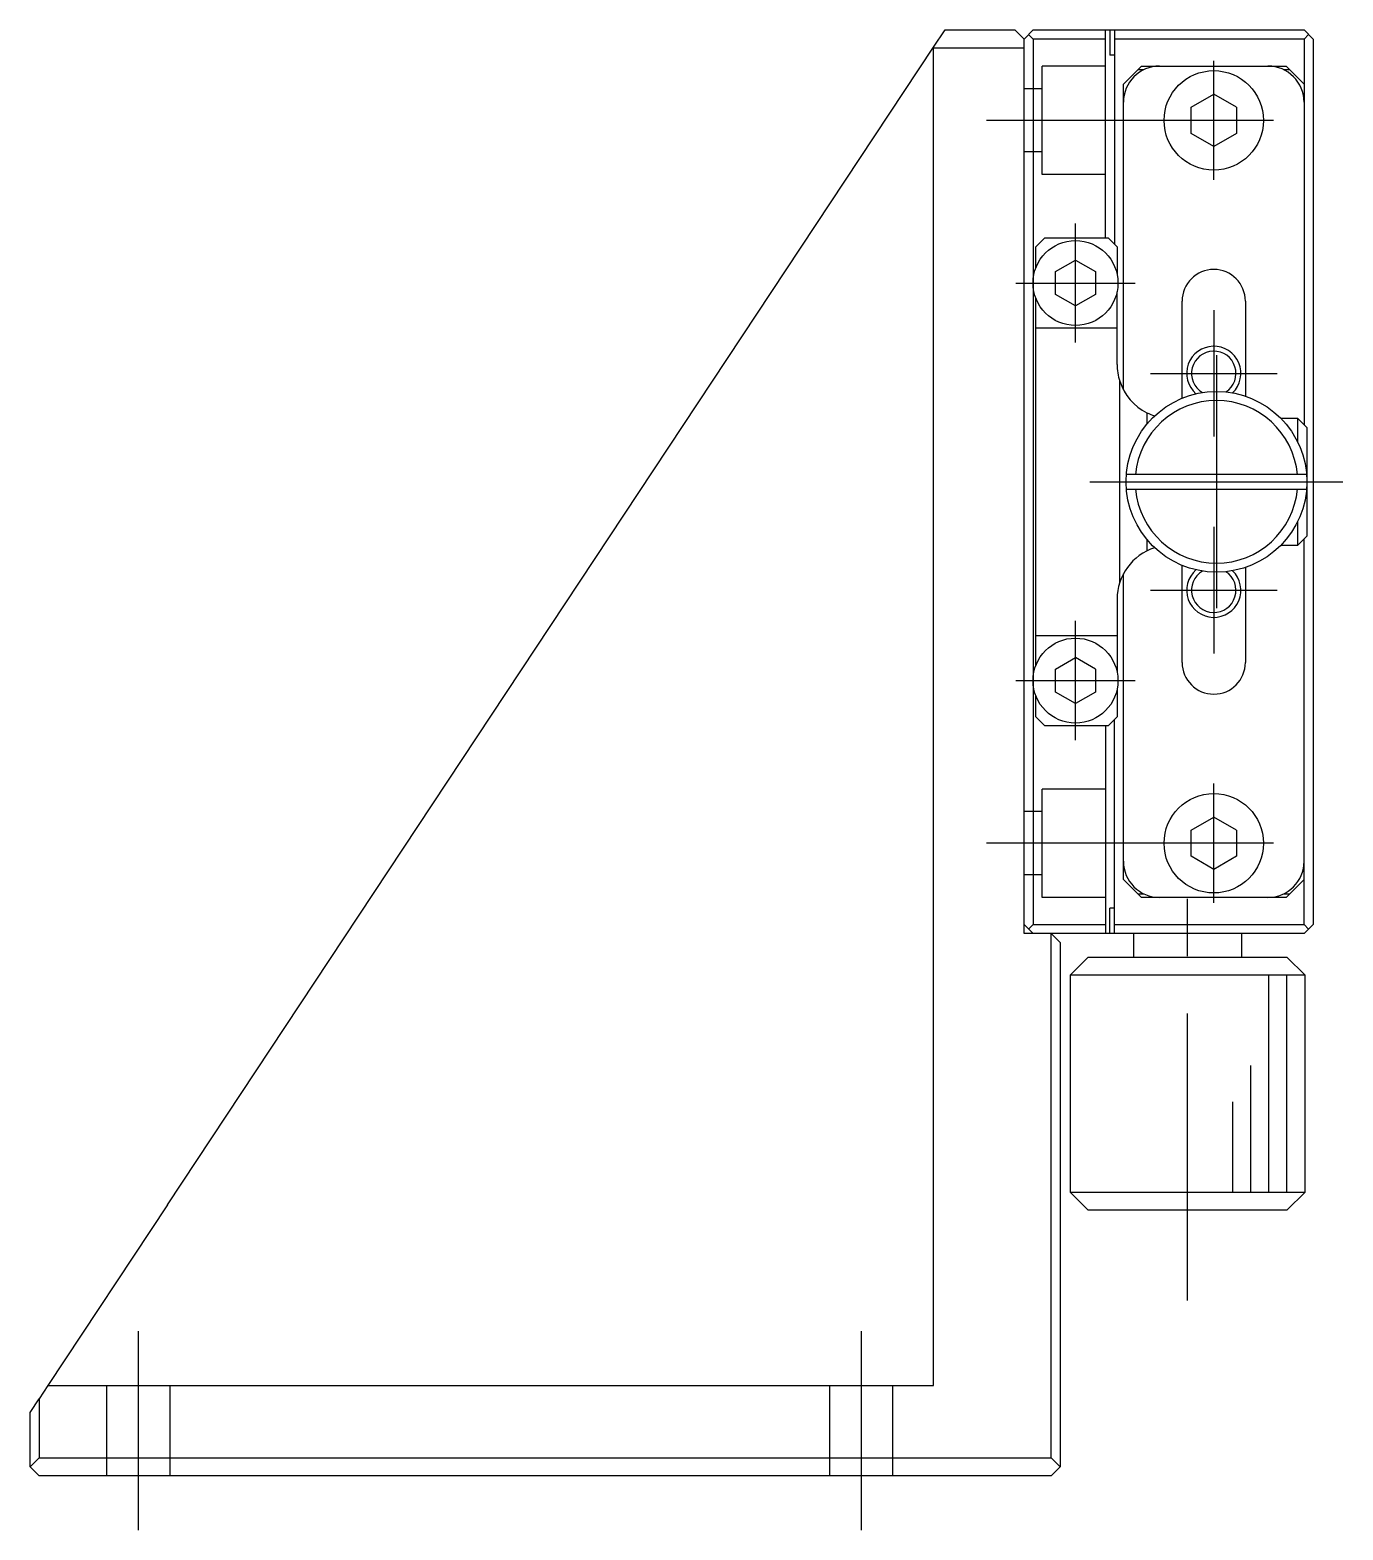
# Model space of a CAD drawing. Extents: x 0 to 377, y -8 to 269.
# Drawn here: x 0 to 72.6, y 96.4 to 179.4 of the extents above; entities that cross this region are included whole.
import ezdxf

# ---------------------------------------------------------------- set-up
doc = ezdxf.new("R2010")
doc.units = 0
doc.header["$LTSCALE"] = 0.5
doc.linetypes.add('CENTER', pattern=[50.8, 31.75, -6.35, 6.35, -6.35])
doc.linetypes.add('DASHED', pattern=[19.05, 12.7, -6.35])
for name, color, linetype in [('MSM_CENTER', 1, 'CENTER'), ('MSM_CONTINUOUS', 7, 'CONTINUOUS'), ('MSM_DASHED', 4, 'DASHED'), ('MSM_NARROW', 5, 'CONTINUOUS')]:
    doc.layers.add(name, color=color, linetype=linetype)

msp = doc.modelspace()

# ---------------------------------------------------------------- linework, layer by layer
at = {"layer": 'MSM_CENTER'}
for p, q in [((65.5, 171.105071), (65.5, 177.705071)), ((68.8, 174.405071), (52, 174.405071)), ((57.85, 162.105071), (57.85, 168.705071)), ((54.55, 165.405071), (61.15, 165.405071)), ((65.5, 163.905071), (65.5, 156.905071)), ((65.65, 161.405071), (65.65, 147.405071)), ((62, 160.405071), (69, 160.405071)), ((58.65, 154.405071), (72.65, 154.405071)), ((65.5, 151.905071), (65.5, 144.905071)), ((62, 148.405071), (69, 148.405071)), ((57.85, 140.105071), (57.85, 146.705071)), ((54.55, 143.405071), (61.15, 143.405071)), ((65.5, 131.105071), (65.5, 137.705071)), ((68.8, 134.405071), (52, 134.405071)), ((64.05, 109.105071), (64.05, 134.405071)), ((6, 96.405071), (6, 107.405071)), ((46, 96.405071), (46, 107.405071))]:
    msp.add_line(p, q, dxfattribs=at)
at = {"layer": 'MSM_CONTINUOUS'}
for p, q in [((50, 178.44683), (50.634245, 179.405071)), ((50.634245, 179.405071), (54.5, 179.405071)), ((55, 178.905071), (54.5, 179.405071)), ((55, 178.905071), (55.5, 179.405071)), ((55.5, 179.405071), (70.5, 179.405071)), ((59.5, 167.905071), (59.5, 179.405071)), ((59.75, 179.405071), (59.75, 178.005071)), ((60, 179.405071), (60, 167.555071)), ((70.5, 179.405071), (71, 178.905071)), ((55, 129.405071), (55, 178.905071)), ((55.5, 178.905071), (55.25, 179.155071)), ((55.5, 178.905071), (55.5, 129.905071)), ((59.5, 178.905071), (55.5, 178.905071)), ((70.5, 178.905071), (60, 178.905071)), ((70.75, 179.155071), (70.5, 178.905071)), ((70.5, 178.905071), (70.5, 157.555071)), ((71, 178.905071), (71, 129.905071)), ((7.611684, 114.405071), (50, 178.44683)), ((50, 104.405071), (50, 178.44683)), ((55, 178.405071), (50, 178.405071)), ((60, 178.005071), (59.75, 178.005071)), ((61.3, 177.205071), (60.5, 176.405071)), ((61.3, 177.205071), (61.5, 177.405071)), ((61.62822, 177.205071), (61.3, 177.205071)), ((61.5, 177.405071), (69.5, 177.405071)), ((69.7, 177.205071), (69.37178, 177.205071)), ((69.5, 177.405071), (69.7, 177.205071)), ((70.5, 176.405071), (69.7, 177.205071)), ((60.5, 159.499172), (60.5, 176.405071)), ((64.25, 175.126758), (65.5, 175.848446)), ((66.75, 175.126758), (65.5, 175.848446)), ((64.25, 173.683383), (64.25, 175.126758)), ((66.75, 175.126758), (66.75, 173.683383)), ((65.5, 172.961695), (64.25, 173.683383)), ((66.75, 173.683383), (65.5, 172.961695)), ((55.65, 167.405071), (56.15, 167.905071)), ((56.15, 167.905071), (59.65, 167.905071)), ((59.65, 167.905071), (60.15, 167.405071)), ((55.65, 166.231206), (55.65, 167.405071)), ((60.15, 167.405071), (60.15, 165.887253)), ((56.75, 166.040156), (57.85, 166.675241)), ((56.75, 164.769985), (56.75, 166.040156)), ((57.85, 166.675241), (58.95, 166.040156)), ((58.95, 166.040156), (58.95, 164.769985)), ((55.65, 144.231206), (55.65, 164.578935)), ((57.85, 164.1349), (56.75, 164.769985)), ((58.95, 164.769985), (57.85, 164.1349)), ((60.15, 160.905071), (60.15, 164.922888)), ((63.75, 159.030003), (63.75, 164.405071)), ((67.25, 164.405071), (67.25, 159.142158)), ((60.15, 162.905071), (55.65, 162.905071)), ((60.3, 148.84182), (60.3, 159.968321)), ((61.8, 158.225985), (61.8, 157.59529)), ((70.15, 157.905071), (69.220714, 157.905071)), ((70.15, 156.58452), (70.15, 157.905071)), ((70.15, 157.905071), (70.65, 157.405071)), ((70.65, 157.405071), (70.65, 151.405071)), ((70.633974, 154.805071), (60.666026, 154.805071)), ((60.666026, 154.005071), (70.633974, 154.005071)), ((70.15, 150.905071), (70.15, 152.225621)), ((61.8, 151.214851), (61.8, 150.584156)), ((70.65, 151.405071), (70.15, 150.905071)), ((70.5, 129.905071), (70.5, 151.255071)), ((69.220714, 150.905071), (70.15, 150.905071)), ((63.75, 144.405071), (63.75, 149.780138)), ((67.25, 149.667983), (67.25, 144.405071)), ((60.5, 132.405071), (60.5, 149.310917)), ((60.15, 147.905071), (60.15, 143.887253)), ((55.65, 145.905071), (60.15, 145.905071)), ((56.75, 144.040156), (57.85, 144.675241)), ((58.95, 144.040156), (57.85, 144.675241)), ((56.75, 142.769985), (56.75, 144.040156)), ((58.95, 144.040156), (58.95, 142.769985)), ((57.85, 142.1349), (56.75, 142.769985)), ((58.95, 142.769985), (57.85, 142.1349)), ((60.15, 142.922888), (60.15, 141.405071)), ((55.65, 141.405071), (55.65, 142.578935)), ((56.15, 140.905071), (55.65, 141.405071)), ((60.15, 141.405071), (59.65, 140.905071)), ((60, 129.405071), (60, 141.255071)), ((59.65, 140.905071), (56.15, 140.905071)), ((59.5, 140.905071), (59.5, 129.405071)), ((64.25, 135.126758), (65.5, 135.848446)), ((66.75, 135.126758), (65.5, 135.848446)), ((64.25, 133.683383), (64.25, 135.126758)), ((66.75, 135.126758), (66.75, 133.683383)), ((65.5, 132.961695), (64.25, 133.683383)), ((66.75, 133.683383), (65.5, 132.961695)), ((60.5, 132.405071), (61.3, 131.605071)), ((69.7, 131.605071), (70.5, 132.405071)), ((61.3, 131.605071), (61.62822, 131.605071)), ((61.5, 131.405071), (61.3, 131.605071)), ((69.5, 131.405071), (61.5, 131.405071)), ((69.37178, 131.605071), (69.7, 131.605071)), ((69.7, 131.605071), (69.5, 131.405071)), ((60, 130.805071), (59.75, 130.805071)), ((59.75, 129.405071), (59.75, 130.805071)), ((55.5, 129.405071), (55, 129.905071)), ((55.25, 129.655071), (55.5, 129.905071)), ((55.5, 129.905071), (59.5, 129.905071)), ((60, 129.905071), (70.5, 129.905071)), ((70.5, 129.905071), (70.75, 129.655071)), ((71, 129.905071), (70.5, 129.405071)), ((70.5, 129.405071), (55, 129.405071)), ((56.5, 100.405071), (56.5, 129.405071)), ((56.5, 129.405071), (57, 128.905071)), ((57, 128.905071), (57, 99.905071)), ((61.05, 129.405071), (61.05, 128.105071)), ((67.05, 128.105071), (67.05, 129.405071)), ((58.55, 128.105071), (57.55, 127.105071)), ((58.55, 128.105071), (69.55, 128.105071)), ((70.55, 127.105071), (69.55, 128.105071)), ((70.55, 127.105071), (57.55, 127.105071)), ((57.55, 127.105071), (57.55, 115.105071)), ((70.55, 115.105071), (70.55, 127.105071)), ((57.55, 115.105071), (70.55, 115.105071)), ((57.55, 115.105071), (58.55, 114.105071)), ((69.55, 114.105071), (70.55, 115.105071)), ((7.611684, 114.405071), (0.992828, 104.405071)), ((69.55, 114.105071), (58.55, 114.105071)), ((0.992828, 104.405071), (0.5, 103.660488)), ((0.992828, 104.405071), (50, 104.405071)), ((0, 102.905071), (0.5, 103.660488)), ((0.5, 103.660488), (0.5, 100.405071)), ((0, 99.905071), (0, 102.905071)), ((0.5, 100.405071), (0, 99.905071)), ((0, 99.905071), (0.5, 99.405071)), ((0.5, 100.405071), (56.5, 100.405071)), ((57, 99.905071), (56.5, 100.405071)), ((56.5, 99.405071), (57, 99.905071)), ((56.5, 99.405071), (0.5, 99.405071))]:
    msp.add_line(p, q, dxfattribs=at)
for centre, radius in [((65.5, 174.405071), 2.75), ((57.85, 165.405071), 2.35), ((65.65, 154.405071), 5), ((57.85, 143.405071), 2.35), ((65.5, 134.405071), 2.75)]:
    msp.add_circle(centre, radius, dxfattribs=at)
for centre, radius, start, end in [((62.5, 175.405071), 2, 90, 180), ((68.5, 175.405071), 2, 0, 90), ((65.5, 164.405071), 1.75, 0, 180), ((65.5, 160.405071), 1.2295, 303.29881337, 239.565379), ((63.15, 160.905071), 3, 180, 198.194872), ((63.150184, 160.905229), 3.000224, 198.196647, 243.254542), ((65.65, 154.405071), 4.5, 5.099689, 174.900311), ((63.15, 160.905071), 3, 243.256316, 252.096002), ((65.65, 154.405071), 4.5, 185.099689, 354.900311), ((63.15, 147.905071), 3, 107.903998, 180.00001985), ((65.5, 148.405071), 1.2295, 120.434621, 56.70118663), ((65.5, 144.405071), 1.75, 180, 0), ((62.5, 133.405071), 2, 180, 270), ((68.5, 133.405071), 2, 270, 0)]:
    msp.add_arc(centre, radius, start, end, dxfattribs=at)
at = {"layer": 'MSM_DASHED'}
for p, q in [((56, 171.405071), (56, 177.405071)), ((59.5, 177.405071), (56, 177.405071)), ((56, 176.155071), (55, 176.155071)), ((56, 172.655071), (55, 172.655071)), ((59.5, 171.405071), (56, 171.405071)), ((56, 131.405071), (56, 137.405071)), ((59.5, 137.405071), (56, 137.405071)), ((56, 136.155071), (55, 136.155071)), ((56, 132.655071), (55, 132.655071)), ((59.5, 131.405071), (56, 131.405071)), ((4.25, 99.405071), (4.25, 104.405071)), ((7.75, 99.405071), (7.75, 104.405071)), ((44.25, 99.405071), (44.25, 104.405071)), ((47.75, 99.405071), (47.75, 104.405071))]:
    msp.add_line(p, q, dxfattribs=at)
at = {"layer": 'MSM_NARROW'}
for p, q in [((68.55, 115.105071), (68.55, 127.105071)), ((69.55, 115.105071), (69.55, 127.105071)), ((67.55, 115.105071), (67.55, 122.105071)), ((66.55, 115.105071), (66.55, 120.105071))]:
    msp.add_line(p, q, dxfattribs=at)
for centre, start, end in [((65.5, 160.405071), 313.94452281, 228.91966956), ((65.5, 148.405071), 131.08033044, 46.05547719)]:
    msp.add_arc(centre, 1.5, start, end, dxfattribs=at)

doc.saveas('drawing.dxf')
